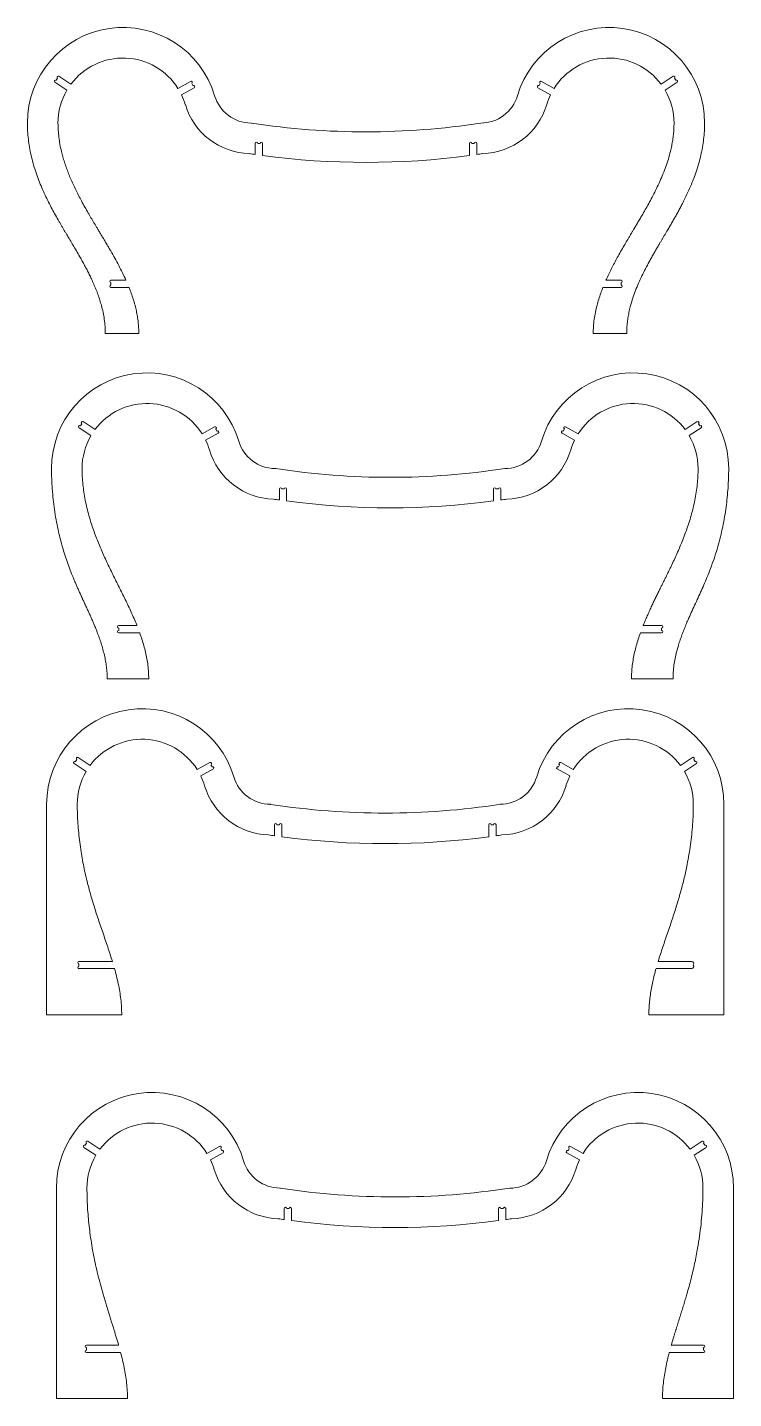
# Model space of a CAD drawing. Header units: millimetres. Extents: x -1732 to 2148, y -3588 to 3891.
# Drawn here: x 302 to 2148, y -3588 to -5 of the extents above; entities that cross this region are included whole.
import ezdxf

# ---------------------------------------------------------------- set-up
doc = ezdxf.new("R2010")
doc.units = ezdxf.units.MM

msp = doc.modelspace()

# ---------------------------------------------------------------- linework, layer by layer
at = {"color": 7, "linetype": 'Continuous', "lineweight": 15}
for p, q in [((380.6, -137.5), (377.1, -142.7)), ((415.4, -152.9), (384.1, -132.2)), ((1990, -132.2), (1958.7, -152.9)), ((1997, -142.7), (1993.5, -137.5)), ((373.6, -148), (404.9, -168.8)), ((728.3, -145.6), (695.4, -163.9)), ((704.6, -180.5), (737.5, -162.3)), ((734.4, -156.7), (731.3, -151.2)), ((1636.6, -162.3), (1669.5, -180.5)), ((1642.8, -151.2), (1639.7, -156.7)), ((1678.7, -163.9), (1645.9, -145.6)), ((1969.2, -168.8), (2000.5, -148)), ((897.6, -307.9), (897.6, -336.9)), ((910.2, -307.9), (903.9, -307.9)), ((916.6, -339.5), (916.6, -307.9)), ((1457.6, -307.9), (1457.6, -339.5)), ((1470.2, -307.9), (1463.9, -307.9)), ((1476.6, -336.9), (1476.6, -307.9)), ((559.3, -665.2), (520, -665.2)), ((520, -671.5), (520, -677.8)), ((1854.1, -665.2), (1814.5, -665.2)), ((1854.1, -677.8), (1854.1, -671.5)), ((520, -684.2), (567.4, -684.2)), ((1806.5, -684.2), (1854.1, -684.2)), ((505.3, -804.7), (593, -804.7)), ((1781.1, -804.7), (1868.8, -804.7)), ((478.4, -1055.8), (447.1, -1035)), ((2053, -1035), (2021.7, -1055.8)), ((436.6, -1050.9), (467.9, -1071.6)), ((443.6, -1040.3), (440.1, -1045.6)), ((791.2, -1048.5), (758.4, -1066.7)), ((767.6, -1083.4), (800.5, -1065.1)), ((797.4, -1059.6), (794.3, -1054)), ((1699.6, -1065.1), (1732.5, -1083.4)), ((1705.8, -1054), (1702.7, -1059.6)), ((1741.7, -1066.7), (1708.9, -1048.5)), ((2032.2, -1071.6), (2063.5, -1050.9)), ((2060, -1045.6), (2056.5, -1040.3)), ((960.5, -1210.8), (960.5, -1239.7)), ((973.2, -1210.8), (966.9, -1210.8)), ((979.5, -1242.3), (979.5, -1210.8)), ((1520.5, -1210.8), (1520.5, -1242.3)), ((1533.2, -1210.8), (1526.9, -1210.8)), ((1539.5, -1239.7), (1539.5, -1210.8)), ((588.2, -1568), (540.3, -1568)), ((540.3, -1574.3), (540.3, -1580.7)), ((1959.8, -1568), (1911.7, -1568)), ((1959.8, -1580.7), (1959.8, -1574.3)), ((540.3, -1587), (595.4, -1587)), ((1904.6, -1587), (1959.8, -1587)), ((510.3, -1707.5), (618.9, -1707.5)), ((1881.2, -1707.5), (1989.8, -1707.5)), ((424, -1928.5), (455.3, -1949.3)), ((431, -1918), (427.5, -1923.2)), ((465.8, -1933.4), (434.5, -1912.7)), ((778.6, -1926.1), (745.8, -1944.4)), ((784.8, -1937.2), (781.7, -1931.7)), ((1693.2, -1931.7), (1690.1, -1937.2)), ((1729.1, -1944.4), (1696.3, -1926.1)), ((2040.4, -1912.7), (2009.1, -1933.4)), ((2019.6, -1949.3), (2050.9, -1928.5)), ((2047.4, -1923.2), (2043.9, -1918)), ((755, -1961), (787.9, -1942.7)), ((1687, -1942.7), (1719.9, -1961)), ((352, -2035.1), (352, -2585.1)), ((2122.9, -2585.1), (2122.9, -2035.1)), ((948, -2088.4), (948, -2117.4)), ((960.6, -2088.4), (954.3, -2088.4)), ((967, -2120), (967, -2088.4)), ((1508, -2088.4), (1508, -2120)), ((1520.6, -2088.4), (1514.3, -2088.4)), ((1527, -2117.4), (1527, -2088.4)), ((523.8, -2445.6), (436.3, -2445.6)), ((436.3, -2452), (436.3, -2458.3)), ((436.3, -2464.6), (529.4, -2464.6)), ((1945.5, -2464.6), (2038.6, -2464.6)), ((2038.6, -2445.6), (1951, -2445.6)), ((352, -2585.1), (548.3, -2585.1)), ((1926.6, -2585.1), (2122.9, -2585.1)), ((449.4, -2931.6), (480.7, -2952.3)), ((456.3, -2921), (452.9, -2926.3)), ((491.2, -2936.5), (459.8, -2915.7)), ((804, -2929.2), (771.1, -2947.4)), ((810.2, -2940.3), (807.1, -2934.7)), ((1718.5, -2934.7), (1715.5, -2940.3)), ((1754.5, -2947.4), (1721.6, -2929.2)), ((2065.8, -2915.7), (2034.4, -2936.5)), ((2044.9, -2952.3), (2076.3, -2931.6)), ((2072.8, -2926.3), (2069.3, -2921)), ((780.4, -2964.1), (813.2, -2945.8)), ((1712.4, -2945.8), (1745.2, -2964.1)), ((377.4, -3038.2), (377.4, -3588.2)), ((2148.2, -3588.2), (2148.2, -3038.2)), ((973.3, -3091.5), (973.3, -3120.4)), ((986, -3091.5), (979.6, -3091.5)), ((992.3, -3123), (992.3, -3091.5)), ((1533.3, -3091.5), (1533.3, -3123)), ((1546, -3091.5), (1539.6, -3091.5)), ((1552.3, -3120.4), (1552.3, -3091.5)), ((456.1, -3448.7), (540.2, -3448.7)), ((456.1, -3461.4), (456.1, -3455)), ((545.5, -3467.7), (456.1, -3467.7)), ((1980.1, -3467.7), (2069.5, -3467.7)), ((2069.5, -3448.7), (1985.3, -3448.7)), ((2069.5, -3461.4), (2069.5, -3455)), ((377.4, -3588.2), (563.4, -3588.2)), ((1962.3, -3588.2), (2148.2, -3588.2))]:
    msp.add_line(p, q, dxfattribs=at)
for centre, radius, start, end in [((551.6, -254.7), 250, 16.6015, 180), ((1822.5, -254.7), 250, 360, 163.3985), ((551.6, -254.7), 170, 32.2638, 143.2544), ((1822.5, -254.7), 170, 36.7456, 147.7362), ((375.4, -145.4), 3.17, 56.4578, 236.4578), ((382.4, -134.8), 3.17, 56.4578, 236.4578), ((1991.8, -134.8), 3.17, 303.5422, 123.5422), ((1998.8, -145.4), 3.17, 303.5422, 123.5422), ((551.6, -254.7), 170, 149.6613, 180), ((729.8, -148.4), 3.17, 299.0603, 119.0603), ((735.9, -159.5), 3.17, 299.0603, 119.0603), ((1638.2, -159.5), 3.17, 60.9397, 240.9397), ((1644.3, -148.4), 3.17, 60.9397, 240.9397), ((1822.5, -254.7), 170, 0, 30.3387), ((551.6, -254.7), 170, 16.6015, 25.8568), ((887.1, -154.7), 180, 196.6015, 268.4002), ((887.1, -154.7), 100, 196.6015, 269.5912), ((1487.1, -154.7), 100, 270, 343.3985), ((1487.1, -154.7), 180, 271.5998, 343.3985), ((1822.5, -254.7), 170, 154.1432, 163.3985), ((886.3, -264.6), 10, 81.2428, 89.5912), ((1187.1, 1688), 1965.6, 261.2428, 278.779), ((900.7, -307.9), 3.17, 0, 180), ((913.4, -307.9), 3.17, 0, 180), ((1460.7, -307.9), 3.17, 0, 180), ((1473.4, -307.9), 3.17, 0, 180), ((1187.1, 1688.2), 2045.6, 261.4246, 261.8641), ((1187.1, 1688.2), 2045.6, 262.4013, 277.5987), ((1187.1, 1688.2), 2045.6, 278.1359, 278.5754), ((520, -668.3), 3.17, 90, 270), ((520, -681), 3.17, 90, 270), ((1854.1, -668.3), 3.17, 270, 90), ((1854.1, -681), 3.17, 270, 90), ((614.6, -1157.5), 250, 16.6015, 180), ((1885.5, -1157.5), 250, 0, 163.3985), ((614.6, -1157.5), 170, 32.2638, 143.2544), ((1885.5, -1157.5), 170, 36.7456, 147.7362), ((445.3, -1037.7), 3.17, 56.4578, 236.4578), ((2054.8, -1037.7), 3.17, 303.5422, 123.5422), ((438.3, -1048.2), 3.17, 56.4578, 236.4578), ((614.6, -1157.5), 170, 149.6613, 180), ((792.8, -1051.3), 3.17, 299.0603, 119.0603), ((798.9, -1062.3), 3.17, 299.0603, 119.0603), ((1701.2, -1062.3), 3.17, 60.9397, 240.9397), ((1707.3, -1051.3), 3.17, 60.9397, 240.9397), ((1885.5, -1157.5), 170, 0, 30.3387), ((2061.8, -1048.2), 3.17, 303.5422, 123.5422), ((614.6, -1157.5), 170, 16.6015, 25.8568), ((950, -1057.5), 180, 196.6015, 268.4002), ((950, -1057.5), 100, 196.6015, 269.5912), ((1550, -1057.5), 100, 270, 343.3985), ((1550, -1057.5), 180, 271.5998, 343.3985), ((1885.5, -1157.5), 170, 154.1432, 163.3985), ((949.3, -1167.5), 10, 81.2428, 89.5912), ((1250, 785.1), 1965.6, 261.2428, 278.779), ((963.7, -1210.8), 3.17, 0, 180), ((976.4, -1210.8), 3.17, 0, 180), ((1523.7, -1210.8), 3.17, 360, 180), ((1536.4, -1210.8), 3.17, 0, 180), ((1250, 785.3), 2045.6, 261.4246, 261.8641), ((1250, 785.3), 2045.6, 262.4013, 277.5987), ((1250, 785.3), 2045.6, 278.1359, 278.5754), ((540.3, -1571.2), 3.17, 90, 270), ((1959.8, -1571.2), 3.17, 270, 90), ((540.3, -1583.8), 3.17, 90, 270), ((1959.8, -1583.8), 3.17, 270, 90), ((602, -2035.1), 250, 16.6015, 180), ((1872.9, -2035.1), 250, 0, 163.3985), ((602, -2035.1), 170, 32.2638, 143.2544), ((1872.9, -2035.1), 170, 36.7456, 147.7362), ((425.7, -1925.9), 3.17, 56.4578, 236.4578), ((432.7, -1915.3), 3.17, 56.4578, 236.4578), ((780.2, -1928.9), 3.17, 299.0603, 119.0603), ((1694.7, -1928.9), 3.17, 60.9397, 240.9397), ((2042.2, -1915.3), 3.17, 303.5422, 123.5422), ((2049.2, -1925.9), 3.17, 303.5422, 123.5422), ((602, -2035.1), 170, 149.6613, 180), ((602, -2035.1), 170, 16.6015, 25.8568), ((786.3, -1940), 3.17, 299.0603, 119.0603), ((937.5, -1935.1), 100, 196.6015, 269.5912), ((1537.5, -1935.1), 100, 270, 343.3985), ((1688.6, -1940), 3.17, 60.9397, 240.9397), ((1872.9, -2035.1), 170, 154.1432, 163.3985), ((1872.9, -2035.1), 170, 0, 30.3387), ((937.5, -1935.1), 180, 196.6015, 268.4002), ((1537.5, -1935.1), 180, 271.5998, 343.3985), ((936.7, -2045.1), 10, 81.2428, 89.5912), ((1237.5, -92.5), 1965.6, 261.2428, 278.779), ((951.1, -2088.4), 3.17, 0, 180), ((963.8, -2088.4), 3.17, 0, 180), ((1511.1, -2088.4), 3.17, 0, 180), ((1523.8, -2088.4), 3.17, 0, 180), ((1237.5, -92.3), 2045.6, 261.4246, 261.8641), ((1237.5, -92.3), 2045.6, 262.4013, 277.5987), ((1237.5, -92.3), 2045.6, 278.1359, 278.5754), ((436.3, -2448.8), 3.17, 90, 270), ((436.3, -2461.5), 3.17, 90, 270), ((2038.6, -2451.1), 5.5, 313.3418, 90), ((2038.6, -2459.1), 5.5, 270, 46.6582), ((627.4, -3038.2), 250, 16.6015, 180), ((1898.2, -3038.2), 250, 0, 163.3985), ((627.4, -3038.2), 170, 32.2638, 143.2544), ((1898.2, -3038.2), 170, 36.7456, 147.7362), ((451.1, -2928.9), 3.17, 56.4578, 236.4578), ((458.1, -2918.4), 3.17, 56.4578, 236.4578), ((805.5, -2932), 3.17, 299.0603, 119.0603), ((1720.1, -2932), 3.17, 60.9397, 240.9397), ((2067.5, -2918.4), 3.17, 303.5422, 123.5422), ((2074.5, -2928.9), 3.17, 303.5422, 123.5422), ((627.4, -3038.2), 170, 149.6613, 180), ((627.4, -3038.2), 170, 16.6015, 25.8568), ((811.7, -2943), 3.17, 299.0603, 119.0603), ((962.8, -2938.2), 100, 196.6015, 269.5912), ((1562.8, -2938.2), 100, 270, 343.3985), ((1713.9, -2943), 3.17, 60.9397, 240.9397), ((1898.2, -3038.2), 170, 154.1432, 163.3985), ((1898.2, -3038.2), 170, 0, 30.3387), ((962.8, -2938.2), 180, 196.6015, 268.4002), ((1562.8, -2938.2), 180, 271.5998, 343.3985), ((962, -3048.2), 10, 81.2428, 89.5912), ((1262.8, -1095.6), 1965.6, 261.2428, 278.779), ((976.5, -3091.5), 3.17, 0, 180), ((989.1, -3091.5), 3.17, 0, 180), ((1536.5, -3091.5), 3.17, 0, 180), ((1549.1, -3091.5), 3.17, 0, 180), ((1262.8, -1095.4), 2045.6, 261.4246, 261.8641), ((1262.8, -1095.4), 2045.6, 262.4013, 277.5987), ((1262.8, -1095.4), 2045.6, 278.1359, 278.5754), ((456.1, -3451.9), 3.17, 90, 270), ((456.1, -3464.5), 3.17, 90, 270), ((2069.5, -3451.9), 3.17, 270, 90), ((2069.5, -3464.5), 3.17, 270, 90)]:
    msp.add_arc(centre, radius, start, end, dxfattribs=at)
for points, knots in [([(301.6, -254.7), (301.8, -261.7), (302, -275.8), (304, -296.9), (307, -318), (311.1, -338.8), (316.3, -359.3), (322.4, -379.7), (329.5, -399.6), (337.2, -419.1), (345.6, -438.1), (354.6, -456.8), (363.7, -474.5), (372.8, -491.3), (379.5, -503.1), (383.9, -510.8), (386, -514.4), (388, -517.9), (390, -521.4), (392.1, -524.9), (394.2, -528.5), (396.8, -532.9), (399.9, -538.2), (402.8, -543.1), (405.1, -546.9), (406.5, -549.2), (407.8, -551.5), (409.6, -554.4), (411.5, -557.7), (413.4, -560.9), (415.2, -563.8), (416.9, -566.8), (418.8, -569.9), (423.1, -577.1), (429.8, -588.5), (437.9, -602.6), (445.2, -615.5), (451.4, -626.9), (457.5, -638.5), (463.4, -650.1), (469.4, -662.4), (475.2, -675.4), (481, -689.1), (486.3, -703), (491, -717.1), (495.6, -732.5), (499.7, -749.3), (502.9, -767.6), (504.9, -786.1), (505.2, -798.5), (505.3, -804.7)], [0, 0, 0, 0, 0.035509, 0.071324, 0.10696, 0.142645, 0.178435, 0.213934, 0.24999, 0.284932, 0.319869, 0.354803, 0.389741, 0.420473, 0.451162, 0.458124, 0.465258, 0.472068, 0.478658, 0.48551, 0.492623, 0.499997, 0.510943, 0.523637, 0.529102, 0.533075, 0.537187, 0.542741, 0.550234, 0.556388, 0.561465, 0.567503, 0.573741, 0.579643, 0.609837, 0.64045, 0.662212, 0.684143, 0.706282, 0.728213, 0.750008, 0.775149, 0.800197, 0.825179, 0.850111, 0.875016, 0.906264, 0.937511, 0.968756, 1, 1, 1, 1]), ([(559.3, -665.2), (556.3, -658.6), (550.2, -645.6), (540.4, -626.5), (530.2, -607.6), (521.5, -592.3), (514.7, -580.6), (509.8, -572.3), (505, -564.2), (500, -555.8), (495, -547.5), (489.9, -539), (485.1, -531), (480.7, -523.6), (476.6, -516.8), (472.7, -510.2), (468.8, -503.6), (464.9, -496.9), (459.2, -487.1), (451.8, -474.2), (443.3, -458.7), (435.4, -443.6), (428, -429), (421, -414.2), (414.5, -399.6), (408.7, -385.4), (403.4, -371.3), (398.6, -357.1), (394.3, -342.9), (390.2, -327.2), (386.6, -310.3), (383.8, -291.8), (382, -273.3), (381.8, -260.8), (381.6, -254.7)], [0, 0, 0, 0, 0.0476928, 0.095286, 0.1426478, 0.1899805, 0.2116923, 0.2324104, 0.2544232, 0.274139, 0.2971388, 0.318393, 0.3401434, 0.3589139, 0.3754914, 0.3924987, 0.4098435, 0.4265515, 0.4441715, 0.4846894, 0.5252593, 0.5614786, 0.5976868, 0.6338876, 0.6700806, 0.7032104, 0.7362543, 0.7694888, 0.8026849, 0.835053, 0.8767875, 0.9175292, 0.9590759, 1, 1, 1, 1]), ([(1992.5, -254.7), (1992.4, -259.6), (1992.2, -269.5), (1991, -284.3), (1989.1, -299.1), (1986.5, -313.8), (1982.8, -330.4), (1977.8, -348.6), (1971.2, -368.4), (1963.7, -387.9), (1955.5, -407.1), (1946.6, -426), (1937.6, -443.9), (1928.5, -460.8), (1919.6, -476.9), (1911.6, -490.9), (1904.4, -503.3), (1899.8, -511), (1896.9, -515.9), (1895.7, -517.9), (1894.4, -520.1), (1893.3, -521.9), (1892.5, -523.4), (1891.8, -524.5), (1891.2, -525.6), (1890.5, -526.7), (1889.8, -527.9), (1889.1, -529.1), (1888.3, -530.4), (1887.3, -532.1), (1885.8, -534.6), (1884, -537.5), (1882.2, -540.6), (1880.5, -543.4), (1878.7, -546.5), (1876.7, -549.8), (1874.6, -553.4), (1872.6, -556.8), (1870.6, -560.2), (1868.5, -563.6), (1866.4, -567.2), (1861.9, -574.9), (1855.1, -586.6), (1846.4, -602), (1838.3, -616.9), (1830.6, -631.4), (1823.3, -646), (1818, -657.3), (1815.2, -663.7), (1814.5, -665.2)], [0, 0, 0, 0, 0.032627, 0.065718, 0.098604, 0.131398, 0.164932, 0.211036, 0.257148, 0.303274, 0.349416, 0.395584, 0.44178, 0.48237, 0.522932, 0.563437, 0.589991, 0.617534, 0.622701, 0.62793, 0.633471, 0.639326, 0.642056, 0.64485, 0.647707, 0.650627, 0.653609, 0.656656, 0.659765, 0.663784, 0.670071, 0.678626, 0.686661, 0.693408, 0.700774, 0.710213, 0.719228, 0.728289, 0.736731, 0.745221, 0.754801, 0.764055, 0.804447, 0.844957, 0.881142, 0.917319, 0.953492, 0.989656, 1, 1, 1, 1]), ([(1868.8, -804.7), (1868.9, -799.7), (1869, -789.8), (1870.4, -775), (1872.4, -760.3), (1875.3, -745.7), (1879.3, -729.4), (1884.7, -711.4), (1891.8, -691.8), (1899.7, -672.6), (1908.4, -653.8), (1917.8, -635.2), (1926, -619.8), (1932.9, -607.3), (1938.3, -597.8), (1943.8, -588.2), (1949.2, -578.9), (1954.2, -570.4), (1958.5, -563.2), (1962.2, -556.8), (1966, -550.4), (1969.8, -544), (1973.5, -537.8), (1977.9, -530.3), (1983, -521.5), (1989, -511.2), (1994.9, -501), (2000.6, -490.6), (2006.3, -480.2), (2011.9, -469.7), (2018, -457.8), (2024.6, -444.5), (2031.5, -429.7), (2037.9, -414.8), (2044.6, -398), (2051.2, -379.6), (2057.5, -359.2), (2062.8, -338.7), (2067, -317.9), (2070.1, -296.9), (2072.1, -275.8), (2072.3, -261.7), (2072.5, -254.7)], [0, 0, 0, 0, 0.024962, 0.049914, 0.07489, 0.099909, 0.124992, 0.159917, 0.194851, 0.229794, 0.264754, 0.299725, 0.334734, 0.353106, 0.371807, 0.389854, 0.408587, 0.426468, 0.439211, 0.451373, 0.463703, 0.476664, 0.489073, 0.500004, 0.520682, 0.540383, 0.560144, 0.580343, 0.600178, 0.620152, 0.640225, 0.667674, 0.695119, 0.722564, 0.750013, 0.786097, 0.82158, 0.857378, 0.893064, 0.928691, 0.964524, 1, 1, 1, 1]), ([(593, -804.7), (592.9, -799.7), (592.7, -789.7), (591.4, -774.9), (589.4, -760.1), (586.6, -745.4), (583, -730.4), (578.6, -715.1), (573.3, -699.5), (569.4, -689.3), (567.4, -684.2)], [0, 0, 0, 0, 0.120318, 0.240397, 0.360661, 0.481127, 0.601889, 0.73457, 0.867262, 1, 1, 1, 1]), ([(1806.5, -684.2), (1804.6, -689.3), (1800.6, -699.5), (1795.5, -715.1), (1790.7, -731.6), (1786.7, -749.1), (1783.5, -767.4), (1781.5, -786), (1781.3, -798.4), (1781.1, -804.7)], [0, 0, 0, 0, 0.1327, 0.26535, 0.397982, 0.548492, 0.698997, 0.849501, 1, 1, 1, 1]), ([(364.6, -1157.5), (364.7, -1166.4), (364.9, -1184.3), (366.5, -1211), (368.9, -1237.7), (372.2, -1264.4), (376.4, -1290.8), (381.3, -1315.3), (386.5, -1337.6), (391.8, -1357.9), (397.8, -1378.1), (404.4, -1398.1), (411.5, -1417.9), (417.9, -1434.1), (423.1, -1446.8), (427, -1456), (431, -1465.2), (435.1, -1474.4), (438.2, -1481.4), (440.4, -1486.2), (441.5, -1488.8), (442.7, -1491.3), (443.8, -1493.8), (445, -1496.3), (446.1, -1498.8), (447.3, -1501.2), (448.3, -1503.4), (449.2, -1505.5), (450.3, -1507.8), (451.5, -1510.5), (452.8, -1513.2), (453.9, -1515.7), (454.9, -1517.9), (457, -1522.3), (460.1, -1529.1), (464.3, -1538.4), (468.4, -1547.6), (472.5, -1556.9), (476.4, -1566.1), (480.3, -1575.4), (484.7, -1586.6), (489.5, -1599.6), (494.6, -1614.5), (499.1, -1629.7), (503, -1645), (506.2, -1660.4), (508.5, -1676), (510, -1691.7), (510.2, -1702.2), (510.3, -1707.5)], [0, 0, 0, 0, 0.046636, 0.093259, 0.140027, 0.186664, 0.233403, 0.280118, 0.316673, 0.353358, 0.389869, 0.426563, 0.463277, 0.500005, 0.517325, 0.534967, 0.55237, 0.569796, 0.587437, 0.59256, 0.597278, 0.602036, 0.606999, 0.611709, 0.616334, 0.62131, 0.625832, 0.629068, 0.633441, 0.638949, 0.644447, 0.649138, 0.653209, 0.656863, 0.674544, 0.692335, 0.710157, 0.727571, 0.745064, 0.76274, 0.780063, 0.807665, 0.8352, 0.862705, 0.890177, 0.917635, 0.945084, 0.972534, 1, 1, 1, 1]), ([(588.2, -1568), (587.9, -1567.4), (585.4, -1561.2), (580.5, -1549.4), (573.1, -1532.8), (565.4, -1516.3), (557.5, -1499.9), (549.5, -1483.5), (541.3, -1467.2), (533.2, -1451), (525.1, -1434.6), (517.1, -1418.3), (509.3, -1401.8), (501.7, -1385.3), (494.3, -1368.7), (487.3, -1351.9), (480.6, -1334.8), (474.3, -1317.7), (468.2, -1299.6), (462.5, -1280.6), (457.2, -1260.4), (452.8, -1240.1), (449.2, -1219.6), (446.6, -1198.9), (445, -1178.2), (444.7, -1164.4), (444.6, -1157.5)], [0, 0, 0, 0, 0.00434, 0.045826, 0.087313, 0.128799, 0.170286, 0.211772, 0.253259, 0.294745, 0.336231, 0.377718, 0.419204, 0.46069, 0.502177, 0.543666, 0.585154, 0.627299, 0.668127, 0.71604, 0.763159, 0.8107, 0.85807, 0.905355, 0.952905, 1, 1, 1, 1]), ([(2055.5, -1157.5), (2055.3, -1164.4), (2055.1, -1178.2), (2053.4, -1198.9), (2050.7, -1219.5), (2047.1, -1240), (2042.6, -1260.3), (2037.3, -1280.5), (2031.3, -1300.2), (2024.7, -1319.7), (2017.5, -1338.7), (2009.9, -1357.7), (2002.1, -1375.6), (1994.4, -1392.7), (1988.7, -1404.9), (1984.8, -1413.2), (1982.7, -1417.4), (1980.7, -1421.6), (1978.7, -1425.8), (1976.6, -1430.1), (1973.9, -1435.5), (1970.5, -1442.5), (1966.4, -1450.7), (1962.3, -1459.1), (1958.1, -1467.5), (1953.6, -1476.6), (1948.7, -1486.5), (1943.5, -1497.1), (1938.2, -1508.1), (1932.9, -1519.4), (1927.5, -1531), (1922.3, -1542.7), (1917.3, -1554.4), (1913.8, -1562.9), (1912, -1567.4), (1911.7, -1568)], [0, 0, 0, 0, 0.0470519, 0.0946189, 0.1418873, 0.1892556, 0.2368041, 0.2839043, 0.3318439, 0.3776221, 0.4246042, 0.4709966, 0.5173778, 0.5581875, 0.5989427, 0.6097375, 0.6208112, 0.631042, 0.6415166, 0.6524058, 0.6637097, 0.6830295, 0.7053077, 0.726322, 0.7470253, 0.7698603, 0.795561, 0.8228456, 0.8502007, 0.8790559, 0.9081587, 0.9375504, 0.9666583, 0.9955733, 1, 1, 1, 1]), ([(1989.8, -1707.5), (1989.9, -1701.5), (1990.1, -1689.5), (1992.1, -1671.6), (1995.1, -1653.8), (1999.1, -1636.3), (2003.7, -1620.2), (2008.4, -1605.6), (2013.1, -1592.3), (2018.2, -1579.1), (2023.6, -1566), (2030, -1550.8), (2037.6, -1533.8), (2046.4, -1514.6), (2055.3, -1495.4), (2064.1, -1476), (2072.6, -1456.8), (2081.4, -1435.7), (2090.4, -1412.5), (2099.3, -1387.2), (2107.2, -1361.6), (2114, -1335.7), (2120, -1309.6), (2124.8, -1283.8), (2128.7, -1258.3), (2131.7, -1233.2), (2133.8, -1207.9), (2135.2, -1182.7), (2135.4, -1165.9), (2135.5, -1157.5)], [0, 0, 0, 0, 0.0313529, 0.0627057, 0.0940597, 0.1254134, 0.1567691, 0.1812802, 0.2057911, 0.2303863, 0.2550927, 0.2799205, 0.3164677, 0.3525224, 0.3900697, 0.4272365, 0.4635461, 0.4999941, 0.5467703, 0.5935252, 0.6399819, 0.6866632, 0.7332392, 0.7799066, 0.8239792, 0.8679852, 0.912072, 0.9561911, 1, 1, 1, 1]), ([(618.9, -1707.5), (618.8, -1701.6), (618.6, -1689.9), (616.9, -1672.3), (614.3, -1654.9), (610.7, -1637.6), (606.3, -1620.5), (601.2, -1603.6), (597.4, -1592.5), (595.4, -1587)], [0, 0, 0, 0, 0.142903, 0.285781, 0.428644, 0.571496, 0.71434, 0.857181, 1, 1, 1, 1]), ([(1904.6, -1587), (1902.6, -1592.5), (1898.8, -1603.6), (1893.7, -1620.5), (1889.4, -1637.6), (1885.8, -1654.9), (1883.2, -1672.3), (1881.5, -1689.9), (1881.3, -1701.6), (1881.2, -1707.5)], [0, 0, 0, 0, 0.1428221, 0.2856654, 0.4285106, 0.5713629, 0.7142249, 0.8571009, 1, 1, 1, 1]), ([(523.8, -2445.6), (521.8, -2439.3), (517.9, -2426.7), (511.7, -2407.9), (505.2, -2388.9), (498.6, -2369.7), (492, -2350.4), (485.6, -2331.4), (479.1, -2311.5), (472.7, -2290.7), (466.3, -2269), (460.4, -2247.3), (455, -2225.4), (450.1, -2203.3), (445.7, -2181.2), (441.8, -2158.2), (438.4, -2134.3), (435.6, -2109.6), (433.6, -2084.8), (432.3, -2059.9), (432.1, -2043.4), (432, -2035.1)], [0, 0, 0, 0, 0.0470879, 0.0939586, 0.1398996, 0.1897033, 0.2381213, 0.2848139, 0.3318978, 0.3863157, 0.4392514, 0.4924107, 0.5460023, 0.5992582, 0.652685, 0.7061586, 0.7649133, 0.823679, 0.8826139, 0.9414678, 1, 1, 1, 1]), ([(2042.9, -2035.1), (2042.8, -2043.9), (2042.6, -2061.4), (2041.1, -2087.8), (2038.8, -2114.1), (2035.7, -2140.3), (2031.7, -2166.3), (2027.5, -2189.4), (2023.3, -2209.6), (2019.3, -2227), (2015.1, -2244.1), (2010.5, -2261.3), (2005.7, -2278.3), (2000.6, -2295.4), (1995.1, -2313), (1989.1, -2331.3), (1982.8, -2350.2), (1976.2, -2369.5), (1969.6, -2388.7), (1963.1, -2407.8), (1956.9, -2426.7), (1953, -2439.3), (1951, -2445.6)], [0, 0, 0, 0, 0.062102, 0.124485, 0.18695, 0.249403, 0.311661, 0.373926, 0.4161, 0.457779, 0.500086, 0.541514, 0.584077, 0.625007, 0.668079, 0.715157, 0.761816, 0.809709, 0.859342, 0.90601, 0.952902, 1, 1, 1, 1]), ([(548.3, -2585.1), (548.2, -2578.4), (547.9, -2564.8), (546, -2544.5), (543.2, -2524.3), (539.4, -2504.3), (534.8, -2484.4), (531.2, -2471.2), (529.4, -2464.6)], [0, 0, 0, 0, 0.166461, 0.332887, 0.499411, 0.666012, 0.832884, 1, 1, 1, 1]), ([(1945.5, -2464.6), (1943.9, -2470.3), (1940.9, -2481.5), (1936.8, -2498.5), (1933.3, -2515.6), (1930.4, -2532.9), (1928.3, -2550.2), (1926.9, -2567.7), (1926.7, -2579.3), (1926.6, -2585.1)], [0, 0, 0, 0, 0.142815, 0.285668, 0.42852, 0.571384, 0.714249, 0.857121, 1, 1, 1, 1]), ([(540.2, -3448.7), (539.2, -3445.2), (537.2, -3438.1), (534, -3427.4), (530.7, -3416.9), (527.4, -3406.2), (524.2, -3396), (520.7, -3384.8), (517.2, -3373.7), (513.5, -3361.9), (509.9, -3350.4), (506.4, -3338.7), (502.9, -3327), (498.1, -3310.8), (492.3, -3290), (485.8, -3264.5), (479.8, -3239), (474.5, -3213.4), (469.9, -3187.5), (466.1, -3162), (462.9, -3137), (460.5, -3112.3), (458.7, -3087.6), (457.6, -3062.9), (457.5, -3046.4), (457.4, -3038.2)], [0, 0, 0, 0, 0.02617, 0.052429, 0.07958, 0.104858, 0.131929, 0.156038, 0.188263, 0.215432, 0.244265, 0.273614, 0.302556, 0.331386, 0.394456, 0.456645, 0.518764, 0.581016, 0.643489, 0.705878, 0.76471, 0.823528, 0.882505, 0.941421, 1, 1, 1, 1]), ([(2068.2, -3038.2), (2068.1, -3048.7), (2067.9, -3069.7), (2066, -3101.1), (2063.2, -3132.5), (2059.3, -3163.8), (2055, -3191.3), (2050.6, -3215.1), (2046.4, -3235.3), (2041.9, -3255.4), (2036.9, -3275.4), (2031.7, -3295.3), (2026.6, -3313.3), (2021.9, -3329.2), (2017.8, -3343), (2014.6, -3353.5), (2012.4, -3360.6), (2011.2, -3364.2), (2010.2, -3367.6), (2009.1, -3371), (2008.1, -3374.3), (2007, -3377.7), (2005.9, -3381.2), (2004.8, -3384.8), (2003.8, -3387.9), (2002.9, -3390.7), (2002.1, -3393.4), (2001.2, -3396.2), (2000.2, -3399.3), (1999.2, -3402.5), (1998.2, -3405.7), (1997.2, -3409), (1996.2, -3412.3), (1995.1, -3415.8), (1994, -3419.3), (1992.4, -3424.6), (1990.3, -3431.6), (1987.8, -3440.1), (1986.1, -3445.9), (1985.3, -3448.7)], [0, 0, 0, 0, 0.0747572, 0.1496279, 0.2245484, 0.2994503, 0.3742915, 0.4233791, 0.4722557, 0.5211625, 0.5702656, 0.6186903, 0.6685948, 0.7030022, 0.7373412, 0.7714825, 0.7807893, 0.7904758, 0.7985273, 0.8064467, 0.815442, 0.8232646, 0.831751, 0.8416153, 0.8499529, 0.8554009, 0.8622085, 0.8699745, 0.8770201, 0.8853047, 0.8933869, 0.901117, 0.9097762, 0.9179463, 0.9271989, 0.9364715, 0.9573654, 0.9790329, 1, 1, 1, 1]), ([(563.4, -3588.2), (563.2, -3581.4), (563, -3567.9), (561.2, -3547.6), (558.5, -3527.4), (554.9, -3507.4), (550.5, -3487.5), (547.1, -3474.3), (545.5, -3467.7)], [0, 0, 0, 0, 0.16644, 0.33284, 0.499354, 0.665939, 0.832834, 1, 1, 1, 1]), ([(1980.1, -3467.7), (1978.4, -3474.3), (1975, -3487.5), (1970.7, -3507.4), (1967.1, -3527.4), (1964.4, -3547.6), (1962.6, -3567.9), (1962.4, -3581.4), (1962.3, -3588.2)], [0, 0, 0, 0, 0.167162, 0.334057, 0.500645, 0.667161, 0.833561, 1, 1, 1, 1])]:
    msp.add_open_spline(points, degree=3, knots=knots, dxfattribs=at)

doc.saveas('drawing.dxf')
